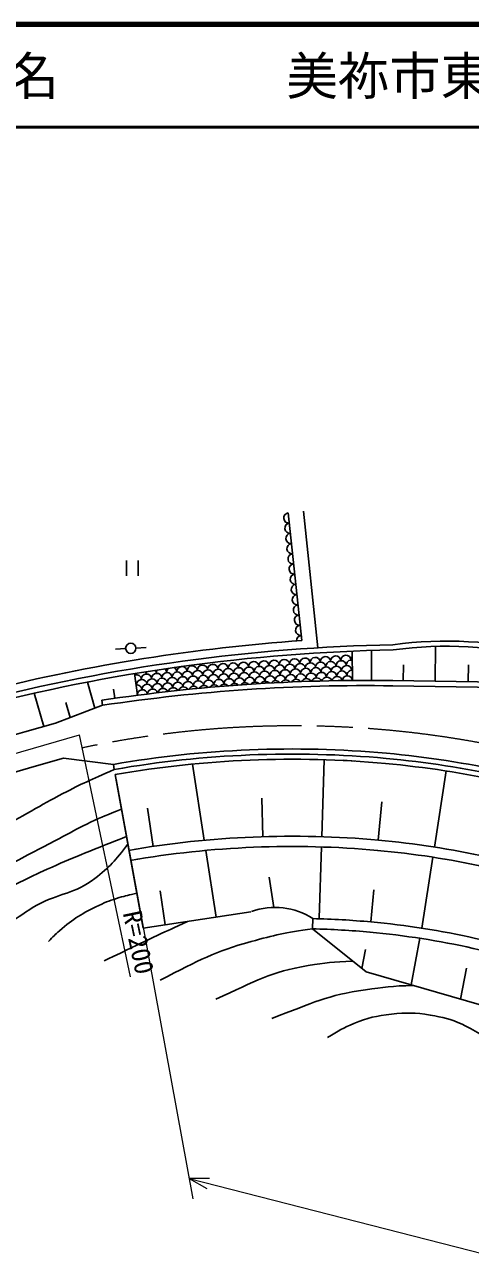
# Model space of a CAD drawing. Units: millimetres, scale not verified. Extents: x 40000 to 680000, y 20000 to 380000.
# Drawn here: x 379520 to 422924, y 260106 to 380000 of the extents above; entities that cross this region are included whole.
import ezdxf
from ezdxf.enums import TextEntityAlignment as Align

# ---------------------------------------------------------------- set-up
doc = ezdxf.new("R2010")
doc.units = ezdxf.units.MM
doc.header["$LTSCALE"] = 1000
doc.linetypes.add('CHAIN', pattern=[18.5, 12, -1.5, 3.5, -1.5])
for name, color, linetype, lineweight in [('S-BGD', 7, 'Continuous', 25), ('S-BMK', 2, 'CHAIN', 13), ('S-STR-HTXT', 7, 'Continuous', 13), ('S-TTL', 2, 'Continuous', 140), ('S-TTL-LINE', 7, 'Continuous', 50)]:
    doc.layers.add(name, color=color, linetype=linetype, lineweight=lineweight)
doc.layers.add('S-TTL-TXT', color=7, linetype='Continuous')
doc.styles.add('ＭＳ ゴシック', font='')
doc.styles.get('ＭＳ ゴシック').set_extended_font_data('MS Gothic')

msp = doc.modelspace()

# ---------------------------------------------------------------- linework, layer by layer
at = {"layer": 'S-BGD'}
for p, q in [((405197, 332432), (406499, 319996)), ((406689, 332589), (408080, 319298)), ((389455, 327792), (389455, 326292)), ((390580, 327792), (390580, 326292)), ((388356, 319159), (389355, 319214)), ((390353, 319270), (391351, 319325)), ((411445, 316108), (411424, 318970)), ((413281, 316112), (413290, 319039)), ((419497, 316032), (419537, 319426)), ((390503, 314672), (390229, 316777)), ((416389, 316078), (416407, 317632)), ((422717, 315972), (422736, 317640)), ((386359, 313406), (385630, 315953)), ((425951, 315437), (415367, 315593)), ((426052, 315935), (415375, 316093)), ((381385, 311630), (380457, 314872)), ((387040, 314186), (387114, 313692)), ((388296, 314371), (388170, 315252)), ((382518, 311954), (387114, 313692)), ((383968, 312502), (383546, 313976)), ((379549, 311104), (382518, 311954)), ((372667, 309129), (379549, 311104)), ((380440, 307720), (383307, 308544)), ((383307, 308544), (388169, 307937)), ((408447, 300893), (408679, 308390)), ((410562, 308333), (411688, 308249)), ((373720, 305791), (380440, 307720)), ((388169, 307937), (388254, 307445)), ((388344, 306953), (391078, 291974)), ((397008, 300544), (395868, 307970)), ((419428, 299882), (420579, 307293)), ((402722, 300895), (402607, 304643)), ((392041, 299950), (391471, 303657)), ((413953, 300559), (414291, 304294)), ((408201, 292951), (408416, 299894)), ((398157, 293061), (397160, 299554)), ((418200, 291976), (419274, 298893)), ((403781, 293996), (403328, 296947)), ((393215, 292302), (392704, 295632)), ((413226, 292593), (413516, 295726)), ((401543, 293581), (391078, 291974)), ((407591, 292914), (407567, 291914)), ((407567, 291914), (412775, 287729)), ((417149, 286463), (417996, 290996)), ((412362, 288061), (412709, 289919)), ((421975, 285066), (422539, 288084)), ((425240, 284121), (412775, 287729))]:
    msp.add_line(p, q, dxfattribs=at)
msp.add_circle((389854, 319242), 500, dxfattribs=at)
for centre, radius, start, end in [((405249, 331935), 500, 95.97754, 275.97754), ((405353, 330941), 500, 95.97754, 275.97754), ((405457, 329946), 500, 95.97754, 275.97754), ((405561, 328952), 500, 95.97754, 275.97754), ((405665, 327957), 500, 95.97754, 275.97754), ((405769, 326962), 500, 95.97754, 275.97754), ((405874, 325968), 500, 95.97754, 275.97754), ((405978, 324973), 500, 95.97754, 275.97754), ((406082, 323979), 500, 95.97754, 275.97754), ((406186, 322984), 500, 95.97754, 275.97754), ((406290, 321990), 500, 95.97754, 275.97754), ((406394, 320995), 500, 95.97754, 275.97754), ((406498, 320000), 500, 95.97754, 184.57566), ((418781, 144313), 174812, 91.1016, 104.69981), ((418781, 144313), 175312, 91.11089, 104.54293), ((418781, 144313), 176112, 93.9992, 104.06572), ((420660, 279989), 39953, 55.44432, 97.58985), ((420660, 279989), 39453, 55.39259, 97.63085), ((398839, 317249), 500, 3.92037, 183.92037), ((399836, 317317), 500, 3.92037, 183.92037), ((400834, 317385), 500, 3.92037, 183.92037), ((401832, 317454), 500, 3.92037, 183.92037), ((402829, 317522), 500, 3.92037, 183.92037), ((403827, 317591), 500, 3.92037, 183.92037), ((404825, 317659), 500, 3.92206, 183.92206), ((405822, 317727), 500, 3.92206, 183.92206), ((406354, 317263), 500, 3.92206, 183.92206), ((406820, 317796), 500, 3.92206, 183.92206), ((407352, 317331), 500, 3.92206, 183.92206), ((407818, 317864), 500, 3.92206, 183.92206), ((408350, 317399), 500, 3.92206, 183.92206), ((408815, 317932), 500, 3.92206, 183.92206), ((409347, 317468), 500, 3.92206, 183.92206), ((409813, 318001), 500, 3.92206, 183.92206), ((410346, 317536), 500, 3.92206, 183.92206), ((410811, 318069), 500, 3.92206, 183.92206), ((411344, 317605), 500, 80.04581, 183.92206), ((411810, 318138), 500, 139.83718, 183.92206), ((390392, 316169), 500, 3.92037, 106.97492), ((390856, 316702), 500, 168.66133, 183.92037), ((391389, 316237), 500, 3.92037, 183.92037), ((390856, 316702), 500, 3.92037, 29.74136), ((391855, 316770), 500, 156.87908, 183.92037), ((392388, 316306), 500, 3.92037, 183.92037), ((391855, 316770), 500, 3.92037, 40.86914), ((392853, 316839), 500, 144.34509, 183.92037), ((393386, 316374), 500, 3.92037, 183.92037), ((392853, 316839), 500, 3.92037, 52.74875), ((393850, 316907), 500, 129.66255, 183.92037), ((394383, 316442), 500, 3.92037, 183.92037), ((393850, 316907), 500, 3.92037, 66.77631), ((394848, 316975), 500, 3.92037, 183.92037), ((395381, 316511), 500, 3.92037, 183.92037), ((395846, 317044), 500, 3.92037, 183.92037), ((395914, 316046), 500, 3.92037, 183.92037), ((396379, 316579), 500, 3.92037, 183.92037), ((396843, 317112), 500, 3.92037, 183.92037), ((396912, 316114), 500, 3.92037, 183.92037), ((397376, 316647), 500, 3.92037, 183.92037), ((397841, 317180), 500, 3.92037, 183.92037), ((397909, 316183), 500, 3.92037, 183.92037), ((398374, 316716), 500, 3.92037, 183.92037), ((398907, 316251), 500, 3.92037, 183.92037), ((399372, 316784), 500, 3.92037, 183.92037), ((399905, 316320), 500, 3.92037, 183.92037), ((400369, 316853), 500, 3.92037, 183.92037), ((400902, 316388), 500, 3.92037, 183.92037), ((401367, 316921), 500, 3.92037, 183.92037), ((401900, 316456), 500, 3.92037, 183.92037), ((402365, 316989), 500, 3.92037, 183.92037), ((402898, 316525), 500, 3.92037, 183.92037), ((403362, 317058), 500, 3.92037, 183.92037), ((403430, 316060), 500, 3.92206, 183.92206), ((403895, 316593), 500, 3.92037, 183.92037), ((404359, 317126), 500, 3.92206, 183.92206), ((404427, 316128), 500, 3.92206, 183.92206), ((404892, 316661), 500, 3.92206, 183.92206), ((404893, 316661), 500, 3.92037, 183.92037), ((405357, 317194), 500, 3.92206, 183.92206), ((405425, 316197), 500, 3.92206, 183.92206), ((405890, 316730), 500, 3.92206, 183.92206), ((405891, 316730), 500, 3.92037, 183.92037), ((406423, 316265), 500, 3.92206, 183.92206), ((406887, 316798), 500, 3.92206, 183.92206), ((406888, 316798), 500, 3.92037, 183.92037), ((407420, 316333), 500, 3.92206, 183.92206), ((407885, 316866), 500, 3.92206, 183.92206), ((407886, 316866), 500, 3.92037, 183.92037), ((408418, 316402), 500, 3.92206, 183.92206), ((408883, 316935), 500, 3.92206, 183.92206), ((408884, 316935), 500, 3.92037, 183.92037), ((409416, 316470), 500, 3.92206, 183.92206), ((409880, 317003), 500, 3.92206, 183.92206), ((409881, 317003), 500, 3.92037, 183.92037), ((410413, 316539), 500, 3.92206, 183.92206), ((410879, 317072), 500, 3.92206, 183.92206), ((410946, 316074), 500, 3.92206, 177.27375), ((411411, 316607), 500, 86.942, 183.92206), ((411877, 317140), 500, 151.92248, 183.92206), ((412745, 143696), 172417, 89.12612, 98.5741), ((412745, 143696), 171917, 89.12612, 98.5741), ((390453, 315171), 500, 3.92206, 99.14961), ((390926, 315704), 500, 3.92037, 183.92037), ((391451, 315239), 500, 3.92206, 183.92206), ((391924, 315773), 500, 3.92037, 183.92037), ((392448, 315307), 500, 3.92206, 183.92206), ((392921, 315841), 500, 3.92037, 183.92037), ((392988, 314843), 500, 22.01778, 171.1521), ((393447, 315376), 500, 3.92206, 183.92206), ((393919, 315909), 500, 3.92037, 183.92037), ((393986, 314911), 500, 26.9427, 165.5626), ((394447, 315444), 500, 3.92206, 183.92206), ((394917, 315978), 500, 3.92037, 183.92037), ((394984, 314980), 500, 31.31994, 160.52045), ((395445, 315513), 500, 3.92206, 183.92206), ((395981, 315048), 500, 35.12225, 156.05297), ((396443, 315581), 500, 3.92206, 183.92206), ((396979, 315116), 500, 38.30383, 152.20599), ((397441, 315649), 500, 3.92206, 183.92206), ((397977, 315185), 500, 40.80543, 149.03882), ((398440, 315718), 500, 3.92206, 183.92206), ((398974, 315253), 500, 42.56194, 146.61659), ((399438, 315786), 500, 3.92206, 183.92206), ((399972, 315322), 500, 43.51315, 144.99958), ((400436, 315855), 500, 3.92206, 183.92206), ((400970, 315390), 500, 43.61592, 144.23096), ((401434, 315923), 500, 3.92206, 183.92206), ((401967, 315458), 500, 42.85447, 144.32656), ((402432, 315991), 500, 3.92206, 183.92206), ((402965, 315527), 500, 41.24438, 145.27085), ((403963, 315595), 500, 38.82862, 147.0209), ((404960, 315664), 500, 35.66738, 149.51656), ((405958, 315732), 500, 31.8258, 152.69274), ((406956, 315800), 500, 27.36328, 156.49009), ((407953, 315869), 500, 22.32578, 160.86269), ((408951, 315937), 500, 16.74077, 165.7831), ((409949, 316006), 500, 10.61343, 171.2462), ((390992, 314706), 500, 10.50111, 183.92206), ((391991, 314774), 500, 16.55011, 177.28401), ((405565, 207851), 101587, 84.80841, 99.86013), ((405565, 207851), 101087, 84.80841, 99.86013), ((405565, 207851), 100587, 84.80841, 99.86013), ((405732, 211705), 97234, 70.94823, 84.70097), ((405732, 211705), 97734, 70.94823, 84.70097), ((405732, 211705), 96734, 70.94823, 84.70097), ((405565, 207851), 93087, 84.80841, 99.86013), ((405565, 207851), 92087, 84.80841, 99.86013), ((405732, 211705), 89234, 70.94823, 84.70097), ((405732, 211705), 88234, 70.94823, 84.70097), ((403887, 287123), 6874, 57.39939, 109.34959), ((405565, 207851), 85087, 84.80841, 88.63654), ((405732, 211705), 81234, 70.15475, 84.70097), ((405565, 207851), 84087, 84.80841, 88.63563), ((405732, 211705), 80234, 70.15475, 84.70097)]:
    msp.add_arc(centre, radius, start, end, dxfattribs=at)
for points, knots in [([(315813, 290744), (316494, 291527), (316795, 291754), (317474, 292347), (319845, 294421), (321536, 295346), (324577, 296167), (326108, 296581), (327000, 296753), (328584, 296816), (331113, 296919), (332546, 296854), (335058, 296550), (337439, 296261), (338741, 295878), (341084, 295366), (342812, 294988), (343766, 294716), (345491, 294327), (348675, 293609), (350429, 292985), (353674, 292634), (355106, 292480), (355926, 292565), (357362, 292678), (358574, 292773), (359255, 292852), (360447, 293091), (362111, 293425), (363074, 293579), (364639, 294236), (366343, 294951), (367203, 295560), (368794, 296499), (370519, 297518), (371414, 298204), (373117, 299258), (374679, 300224), (375569, 300739), (377154, 301666), (378317, 302347), (378973, 302721), (380148, 303382), (381354, 304061), (382024, 304453), (383250, 305095), (385163, 306097), (385841, 306373), (388254, 307445)], [0, 0, 0, 0, 1, 1, 1, 2, 2, 2, 3, 3, 3, 4, 4, 4, 5, 5, 5, 6, 6, 6, 7, 7, 7, 8, 8, 8, 9, 9, 9, 10, 10, 10, 11, 11, 11, 12, 12, 12, 13, 13, 13, 14, 14, 14, 15, 15, 15, 16, 16, 16, 16]), ([(325817, 294465), (326774, 294806), (327088, 294896), (327925, 295086), (329126, 295360), (329826, 295450), (331058, 295443), (332818, 295432), (333809, 295234), (335523, 294833), (336931, 294503), (337670, 294139), (339056, 293727), (340510, 293295), (341323, 293048), (342794, 292680), (344396, 292278), (345298, 292067), (346920, 291757), (348650, 291428), (349624, 291265), (351369, 291028), (353554, 290730), (354787, 290592), (356990, 290486), (357930, 290441), (358458, 290527), (359398, 290565), (361335, 290644), (362432, 290599), (364353, 290860), (365060, 290957), (365439, 291122), (366105, 291379), (367301, 291842), (367880, 292302), (368995, 292935), (370126, 293579), (370743, 293968), (371860, 294638), (372790, 295196), (373291, 295541), (374233, 296078), (375793, 296969), (376683, 297439), (378268, 298286), (379267, 298821), (379834, 299107), (380837, 299634), (381778, 300129), (382304, 300409), (383246, 300902), (384299, 301455), (384868, 301806), (385944, 302312), (387099, 302855), (387515, 303010), (388963, 303562)], [0, 0, 0, 0, 1, 1, 1, 2, 2, 2, 3, 3, 3, 4, 4, 4, 5, 5, 5, 6, 6, 6, 7, 7, 7, 8, 8, 8, 9, 9, 9, 10, 10, 10, 11, 11, 11, 12, 12, 12, 13, 13, 13, 14, 14, 14, 15, 15, 15, 16, 16, 16, 17, 17, 17, 18, 18, 18, 19, 19, 19, 19]), ([(371679, 291593), (372958, 292629), (373314, 292927), (374421, 293703), (375367, 294366), (375904, 294731), (376900, 295316), (377716, 295796), (378195, 296025), (379041, 296450), (380079, 296972), (380667, 297251), (381726, 297729), (383023, 298315), (383757, 298626), (385072, 299169), (385874, 299501), (386329, 299674), (387136, 299995), (388038, 300354), (388321, 300466), (389447, 300910)], [0, 0, 0, 0, 1, 1, 1, 2, 2, 2, 3, 3, 3, 4, 4, 4, 5, 5, 5, 6, 6, 6, 7, 7, 7, 7]), ([(389581, 300174), (388354, 298552), (387793, 297934), (386358, 296819), (384440, 295330), (382843, 295381), (380708, 294224), (379891, 293782), (379503, 293416), (378707, 292937), (377954, 292484), (377695, 292342), (376747, 291830)], [0, 0, 0, 0, 1, 1, 1, 2, 2, 2, 3, 3, 3, 4, 4, 4, 4]), ([(390457, 295377), (389641, 295211), (389398, 295155), (388734, 294956), (387944, 294718), (387502, 294565), (386759, 294206), (385151, 293429), (384253, 292909), (382921, 291719), (382483, 291327), (382305, 291183), (381837, 290673)], [0, 0, 0, 0, 1, 1, 1, 2, 2, 2, 3, 3, 3, 4, 4, 4, 4]), ([(387272, 288801), (389781, 290004), (390414, 290311), (392436, 291262), (393579, 291800), (393939, 291969), (395366, 292633)], [0, 0, 0, 0, 1, 1, 1, 2, 2, 2, 2]), ([(392707, 286930), (396667, 288904), (397953, 289679), (401580, 290680), (403882, 291315), (404787, 291520), (407567, 291914)], [0, 0, 0, 0, 1, 1, 1, 2, 2, 2, 2]), ([(398142, 285059), (402081, 286859), (403450, 287730), (407142, 288331), (408829, 288606), (409518, 288722), (411497, 288756)], [0, 0, 0, 0, 1, 1, 1, 2, 2, 2, 2]), ([(403577, 283188), (407660, 284742), (409014, 285445), (412704, 285983), (414519, 286247), (415233, 286349), (417381, 286395)], [0, 0, 0, 0, 1, 1, 1, 2, 2, 2, 2]), ([(409012, 281317), (410129, 282027), (410535, 282252), (411588, 282688), (412943, 283250), (413772, 283441), (415229, 283609), (416697, 283778), (417553, 283755), (419010, 283512), (420259, 283304), (420982, 283159), (422125, 282617), (423687, 281876), (424463, 281263), (425868, 280258), (426849, 279557), (427281, 279007), (428285, 278341), (429252, 277700), (429818, 277374), (430857, 276858), (431756, 276411), (432285, 276207), (433236, 275885), (434543, 275442), (435309, 275287), (436667, 275047), (437526, 274895), (438026, 274954), (438896, 274894), (440430, 274788), (441300, 274833), (442823, 274621), (444147, 274437), (444886, 274290), (446180, 273955), (447231, 273683), (447871, 273630), (448834, 273127), (450333, 272344), (451024, 271634), (452261, 270480), (453751, 269089), (454534, 268228), (455708, 266561), (456556, 265358), (456848, 264883), (457675, 263349)], [0, 0, 0, 0, 1, 1, 1, 2, 2, 2, 3, 3, 3, 4, 4, 4, 5, 5, 5, 6, 6, 6, 7, 7, 7, 8, 8, 8, 9, 9, 9, 10, 10, 10, 11, 11, 11, 12, 12, 12, 13, 13, 13, 14, 14, 14, 15, 15, 15, 16, 16, 16, 16])]:
    msp.add_open_spline(points, degree=3, knots=knots, dxfattribs=at)
at = {"layer": 'S-BMK'}
msp.add_line((373914, 307667), (384861, 310809), dxfattribs=at)
for start, end in [(90.42892, 101.8882), (78.96996, 90.42892)]:
    msp.add_arc((405728, 211689), 100000, start, end, dxfattribs=at)
at = {"layer": 'S-STR-HTXT'}
for p, q in [((389825, 287232), (384861, 310809)), ((388434, 306461), (395886, 265621)), ((397527, 267612), (395527, 267589)), ((395527, 267589), (455493, 252273)), ((395527, 267589), (397271, 266609))]:
    msp.add_line(p, q, dxfattribs=at)
at = {"layer": 'S-TTL'}
msp.add_line((680000, 380000), (40000, 380000), dxfattribs=at)
at = {"layer": 'S-TTL-LINE'}
msp.add_line((40000, 370000), (680000, 370000), dxfattribs=at)

# ---------------------------------------------------------------- texts
at = {"layer": 'S-STR-HTXT', "style": 'ＭＳ ゴシック'}
msp.add_text('R=200', height=1833, rotation=281.888, dxfattribs=at).set_placement((388537, 293348), align=Align.BOTTOM_LEFT)
at = {"layer": 'S-TTL-TXT', "style": 'ＭＳ ゴシック'}
for s, p in [('地 名', (370380, 375000)), ('美祢市東厚保町川東', (405024, 375000))]:
    msp.add_text(s, height=3666, dxfattribs=at).set_placement(p, align=Align.MIDDLE_LEFT)

doc.saveas('drawing.dxf')
